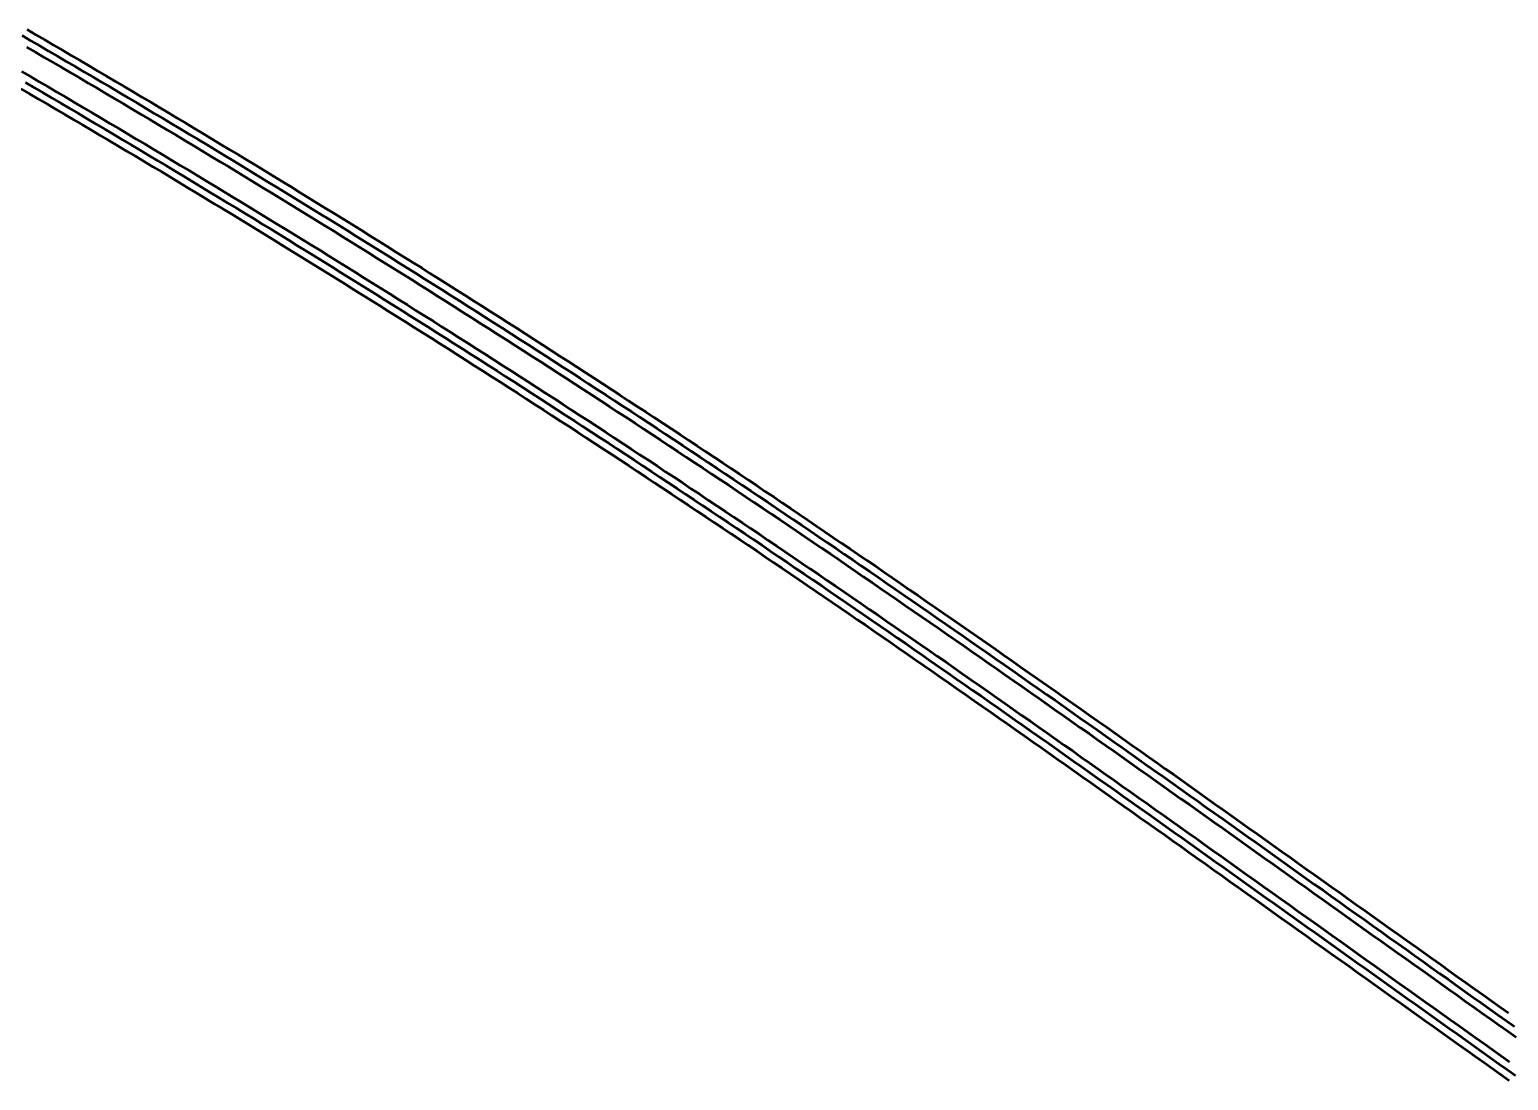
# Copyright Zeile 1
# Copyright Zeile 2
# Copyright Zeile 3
# Model space of a CAD drawing. Header units: millimetres. Extents: x 2688706 to 2690835, y 1254387 to 1255241.
# Drawn here: x 2688850.9 to 2688995.3, y 1255067.2 to 1255169.8 of the extents above; entities that cross this region are included whole.
import ezdxf

# ---------------------------------------------------------------- set-up
doc = ezdxf.new("R2010")
doc.units = ezdxf.units.MM
doc.layers.add('BS-TR-B-Gleisstrang-LinieGeometrie', color=7, linetype='Continuous')
doc.layers.add('BS-TR-N-Gleisstrang-LinieGeometrie', color=7, linetype='Continuous')

msp = doc.modelspace()

# ---------------------------------------------------------------- linework, layer by layer
at = {"layer": 'BS-TR-B-Gleisstrang-LinieGeometrie', "lineweight": 50}
for points in [[(2688850.12, 1255169.24, 450.94), (2688850.99, 1255168.74, 450.94), (2688851.85, 1255168.23, 450.94), (2688852.71, 1255167.73, 450.95), (2688853.58, 1255167.23, 450.95), (2688854.44, 1255166.72, 450.95), (2688855.3, 1255166.22, 450.95), (2688856.16, 1255165.71, 450.96), (2688857.02, 1255165.21, 450.96), (2688857.89, 1255164.7, 450.96), (2688858.75, 1255164.19, 450.96), (2688859.61, 1255163.68, 450.97), (2688860.47, 1255163.17, 450.97), (2688861.33, 1255162.66, 450.97), (2688862.19, 1255162.15, 450.98), (2688863.04, 1255161.64, 450.98), (2688863.9, 1255161.13, 450.98), (2688864.76, 1255160.62, 450.99), (2688865.62, 1255160.11, 450.99), (2688866.48, 1255159.59, 450.99), (2688867.33, 1255159.08, 451), (2688868.19, 1255158.56, 451), (2688869.04, 1255158.05, 451.01), (2688869.9, 1255157.53, 451.01), (2688870.76, 1255157.01, 451.02), (2688871.61, 1255156.5, 451.02), (2688872.46, 1255155.98, 451.02), (2688873.32, 1255155.46, 451.03), (2688874.17, 1255154.94, 451.03), (2688875.03, 1255154.42, 451.04), (2688875.88, 1255153.9, 451.04), (2688876.73, 1255153.38, 451.05), (2688877.58, 1255152.85, 451.05), (2688878.43, 1255152.33, 451.06), (2688879.29, 1255151.81, 451.06), (2688880.14, 1255151.28, 451.07), (2688880.99, 1255150.76, 451.07), (2688881.84, 1255150.23, 451.08), (2688882.69, 1255149.7, 451.08), (2688883.54, 1255149.18, 451.09), (2688884.38, 1255148.65, 451.1), (2688885.23, 1255148.12, 451.1), (2688886.08, 1255147.59, 451.11), (2688886.93, 1255147.06, 451.11), (2688887.77, 1255146.53, 451.12), (2688888.62, 1255146, 451.13), (2688889.47, 1255145.47, 451.13), (2688890.31, 1255144.94, 451.14), (2688891.16, 1255144.41, 451.15), (2688892, 1255143.87, 451.15), (2688892.85, 1255143.34, 451.16), (2688893.69, 1255142.8, 451.17), (2688894.54, 1255142.27, 451.17), (2688895.38, 1255141.73, 451.18), (2688896.22, 1255141.19, 451.19), (2688897.07, 1255140.66, 451.2), (2688897.91, 1255140.12, 451.2), (2688898.75, 1255139.58, 451.21), (2688899.59, 1255139.04, 451.22), (2688900.43, 1255138.5, 451.22), (2688901.27, 1255137.96, 451.23), (2688902.11, 1255137.42, 451.24), (2688902.95, 1255136.88, 451.25), (2688903.79, 1255136.33, 451.25), (2688904.63, 1255135.79, 451.26), (2688905.47, 1255135.25, 451.27), (2688906.31, 1255134.7, 451.27), (2688907.14, 1255134.16, 451.28), (2688907.98, 1255133.61, 451.29), (2688908.82, 1255133.06, 451.3), (2688909.65, 1255132.52, 451.3), (2688910.49, 1255131.97, 451.31), (2688911.32, 1255131.42, 451.32), (2688912.16, 1255130.87, 451.32), (2688912.99, 1255130.32, 451.33), (2688913.83, 1255129.77, 451.34), (2688914.66, 1255129.22, 451.34), (2688915.49, 1255128.67, 451.35), (2688916.33, 1255128.12, 451.36), (2688917.16, 1255127.56, 451.37), (2688917.99, 1255127.01, 451.37), (2688918.82, 1255126.45, 451.38), (2688919.65, 1255125.9, 451.39), (2688920.48, 1255125.34, 451.39), (2688921.32, 1255124.79, 451.4), (2688922.14, 1255124.23, 451.41), (2688922.97, 1255123.67, 451.42), (2688922.97, 1255123.67, 451.42), (2688923.81, 1255123.11, 451.42), (2688924.64, 1255122.55, 451.43), (2688925.47, 1255121.99, 451.44), (2688926.3, 1255121.43, 451.44), (2688927.13, 1255120.87, 451.45), (2688927.96, 1255120.3, 451.46), (2688928.79, 1255119.74, 451.47), (2688929.61, 1255119.18, 451.47), (2688930.44, 1255118.61, 451.48), (2688931.27, 1255118.05, 451.49), (2688932.1, 1255117.48, 451.49), (2688932.93, 1255116.91, 451.5), (2688933.75, 1255116.35, 451.51), (2688934.58, 1255115.78, 451.52), (2688935.4, 1255115.21, 451.52), (2688936.23, 1255114.64, 451.53), (2688937.06, 1255114.07, 451.54), (2688937.88, 1255113.5, 451.54), (2688938.71, 1255112.93, 451.55), (2688939.53, 1255112.36, 451.56), (2688940.35, 1255111.79, 451.57), (2688941.18, 1255111.22, 451.57), (2688942, 1255110.65, 451.58), (2688942.82, 1255110.08, 451.59), (2688943.65, 1255109.51, 451.59), (2688944.47, 1255108.93, 451.6), (2688945.29, 1255108.36, 451.61), (2688946.11, 1255107.79, 451.62), (2688946.94, 1255107.21, 451.62), (2688947.76, 1255106.64, 451.63), (2688948.58, 1255106.06, 451.64), (2688949.4, 1255105.49, 451.64), (2688950.22, 1255104.91, 451.65), (2688951.04, 1255104.34, 451.66), (2688951.86, 1255103.76, 451.66), (2688952.68, 1255103.18, 451.67), (2688953.5, 1255102.61, 451.68), (2688954.32, 1255102.03, 451.69), (2688955.14, 1255101.45, 451.69), (2688955.96, 1255100.87, 451.7), (2688956.78, 1255100.3, 451.71), (2688957.6, 1255099.72, 451.71), (2688958.42, 1255099.14, 451.72), (2688959.24, 1255098.56, 451.73), (2688960.05, 1255097.98, 451.74), (2688960.87, 1255097.4, 451.74), (2688961.69, 1255096.82, 451.75), (2688962.51, 1255096.24, 451.76), (2688963.33, 1255095.66, 451.76), (2688964.15, 1255095.09, 451.77), (2688964.96, 1255094.51, 451.78), (2688965.78, 1255093.92, 451.79), (2688966.6, 1255093.34, 451.79), (2688967.42, 1255092.76, 451.8), (2688968.23, 1255092.18, 451.81), (2688969.05, 1255091.6, 451.81), (2688969.87, 1255091.02, 451.82), (2688970.68, 1255090.44, 451.83), (2688971.5, 1255089.86, 451.84), (2688972.32, 1255089.28, 451.84), (2688973.13, 1255088.7, 451.85), (2688973.95, 1255088.12, 451.86), (2688974.77, 1255087.54, 451.86), (2688975.58, 1255086.95, 451.87), (2688976.4, 1255086.37, 451.88), (2688977.22, 1255085.79, 451.89), (2688978.03, 1255085.21, 451.89), (2688978.85, 1255084.63, 451.9), (2688978.85, 1255084.63, 451.9), (2688979.66, 1255084.05, 451.91), (2688980.48, 1255083.47, 451.91), (2688981.29, 1255082.89, 451.92), (2688982.1, 1255082.31, 451.93), (2688982.92, 1255081.73, 451.94), (2688983.73, 1255081.15, 451.94), (2688984.54, 1255080.58, 451.95), (2688985.36, 1255080, 451.96), (2688986.17, 1255079.42, 451.96), (2688986.99, 1255078.84, 451.97), (2688987.8, 1255078.26, 451.98), (2688988.61, 1255077.68, 451.98), (2688989.43, 1255077.1, 451.99), (2688990.24, 1255076.53, 452), (2688991.05, 1255075.95, 452.01), (2688991.87, 1255075.37, 452.01), (2688992.68, 1255074.79, 452.02), (2688993.5, 1255074.21, 452.03), (2688994.31, 1255073.64, 452.03), (2688995.13, 1255073.06, 452.04), (2688995.94, 1255072.48, 452.05)], [(2688850.46, 1255164.65, 450.76), (2688851.32, 1255164.15, 450.76), (2688852.18, 1255163.64, 450.76), (2688853.05, 1255163.14, 450.76), (2688853.91, 1255162.63, 450.77), (2688854.77, 1255162.12, 450.77), (2688855.63, 1255161.62, 450.77), (2688856.49, 1255161.11, 450.77), (2688857.35, 1255160.6, 450.78), (2688858.21, 1255160.09, 450.78), (2688859.07, 1255159.58, 450.78), (2688859.93, 1255159.07, 450.78), (2688860.79, 1255158.56, 450.79), (2688861.65, 1255158.05, 450.79), (2688862.51, 1255157.54, 450.79), (2688863.37, 1255157.02, 450.79), (2688864.23, 1255156.51, 450.8), (2688865.08, 1255155.99, 450.8), (2688865.94, 1255155.48, 450.8), (2688866.8, 1255154.96, 450.81), (2688867.65, 1255154.45, 450.81), (2688868.51, 1255153.93, 450.81), (2688869.36, 1255153.41, 450.82), (2688870.22, 1255152.89, 450.82), (2688871.07, 1255152.38, 450.83), (2688871.93, 1255151.86, 450.83), (2688872.78, 1255151.34, 450.83), (2688873.64, 1255150.81, 450.84), (2688874.49, 1255150.29, 450.84), (2688875.34, 1255149.77, 450.85), (2688876.19, 1255149.25, 450.85), (2688877.04, 1255148.72, 450.85), (2688877.9, 1255148.2, 450.86), (2688878.75, 1255147.67, 450.86), (2688879.6, 1255147.15, 450.87), (2688880.45, 1255146.62, 450.87), (2688881.3, 1255146.09, 450.88), (2688882.15, 1255145.57, 450.88), (2688882.99, 1255145.04, 450.89), (2688883.84, 1255144.51, 450.89), (2688884.69, 1255143.98, 450.9), (2688885.54, 1255143.45, 450.9), (2688886.39, 1255142.92, 450.91), (2688887.23, 1255142.39, 450.92), (2688888.08, 1255141.85, 450.92), (2688888.93, 1255141.32, 450.93), (2688889.77, 1255140.79, 450.93), (2688890.62, 1255140.25, 450.94), (2688891.46, 1255139.72, 450.95), (2688892.3, 1255139.18, 450.95), (2688893.15, 1255138.65, 450.96), (2688893.99, 1255138.11, 450.97), (2688894.84, 1255137.57, 450.97), (2688895.68, 1255137.03, 450.98), (2688896.52, 1255136.5, 450.99), (2688897.36, 1255135.96, 450.99), (2688898.2, 1255135.42, 451), (2688899.04, 1255134.87, 451.01), (2688899.88, 1255134.33, 451.01), (2688900.72, 1255133.79, 451.02), (2688901.56, 1255133.25, 451.03), (2688902.4, 1255132.7, 451.04), (2688903.24, 1255132.16, 451.04), (2688904.08, 1255131.62, 451.05), (2688904.92, 1255131.07, 451.06), (2688905.76, 1255130.52, 451.07), (2688906.59, 1255129.98, 451.07), (2688907.43, 1255129.43, 451.08), (2688908.27, 1255128.88, 451.09), (2688909.1, 1255128.33, 451.1), (2688909.94, 1255127.78, 451.11), (2688910.77, 1255127.23, 451.12), (2688911.61, 1255126.68, 451.12), (2688912.44, 1255126.13, 451.13), (2688913.27, 1255125.58, 451.14), (2688914.11, 1255125.03, 451.15), (2688914.94, 1255124.47, 451.16), (2688915.77, 1255123.92, 451.17), (2688916.6, 1255123.37, 451.18), (2688917.44, 1255122.81, 451.19), (2688918.27, 1255122.26, 451.2), (2688919.1, 1255121.7, 451.21), (2688919.93, 1255121.14, 451.22), (2688920.76, 1255120.58, 451.23), (2688921.59, 1255120.03, 451.24), (2688921.59, 1255120.03, 451.24), (2688922.42, 1255119.47, 451.24), (2688923.25, 1255118.91, 451.25), (2688924.07, 1255118.35, 451.27), (2688924.9, 1255117.79, 451.28), (2688925.73, 1255117.22, 451.29), (2688926.56, 1255116.66, 451.3), (2688927.38, 1255116.1, 451.31), (2688928.21, 1255115.54, 451.32), (2688929.03, 1255114.97, 451.33), (2688929.86, 1255114.41, 451.34), (2688930.68, 1255113.84, 451.35), (2688931.51, 1255113.28, 451.36), (2688932.33, 1255112.71, 451.37), (2688933.16, 1255112.14, 451.38), (2688933.98, 1255111.58, 451.39), (2688934.8, 1255111.01, 451.4), (2688935.63, 1255110.44, 451.41), (2688936.45, 1255109.87, 451.42), (2688937.27, 1255109.3, 451.43), (2688938.09, 1255108.73, 451.44), (2688938.92, 1255108.16, 451.45), (2688939.74, 1255107.59, 451.46), (2688940.56, 1255107.02, 451.47), (2688941.38, 1255106.45, 451.48), (2688942.2, 1255105.88, 451.49), (2688943.02, 1255105.31, 451.5), (2688943.84, 1255104.73, 451.51), (2688944.66, 1255104.16, 451.52), (2688945.48, 1255103.59, 451.53), (2688946.3, 1255103.02, 451.54), (2688947.12, 1255102.44, 451.55), (2688947.93, 1255101.87, 451.56), (2688948.75, 1255101.29, 451.57), (2688949.57, 1255100.72, 451.58), (2688950.39, 1255100.14, 451.59), (2688951.21, 1255099.57, 451.6), (2688952.02, 1255098.99, 451.61), (2688952.84, 1255098.41, 451.62), (2688953.66, 1255097.84, 451.63), (2688954.48, 1255097.26, 451.64), (2688955.29, 1255096.68, 451.65), (2688956.11, 1255096.11, 451.66), (2688956.93, 1255095.53, 451.67), (2688957.74, 1255094.95, 451.68), (2688958.56, 1255094.37, 451.69), (2688959.37, 1255093.8, 451.7), (2688960.19, 1255093.22, 451.71), (2688961, 1255092.64, 451.72), (2688961.82, 1255092.06, 451.73), (2688962.64, 1255091.48, 451.74), (2688963.45, 1255090.9, 451.75), (2688964.27, 1255090.32, 451.76), (2688965.08, 1255089.74, 451.77), (2688965.9, 1255089.16, 451.78), (2688966.71, 1255088.58, 451.79), (2688967.53, 1255088, 451.8), (2688968.34, 1255087.42, 451.81), (2688969.15, 1255086.84, 451.82), (2688969.97, 1255086.26, 451.83), (2688970.78, 1255085.68, 451.84), (2688971.6, 1255085.1, 451.85), (2688972.41, 1255084.52, 451.86), (2688973.23, 1255083.94, 451.87), (2688974.04, 1255083.36, 451.88), (2688974.85, 1255082.78, 451.89), (2688975.67, 1255082.2, 451.9), (2688976.48, 1255081.62, 451.91), (2688977.3, 1255081.04, 451.92), (2688977.3, 1255081.04, 451.92), (2688978.11, 1255080.46, 451.93), (2688978.93, 1255079.88, 451.95), (2688979.74, 1255079.3, 451.96), (2688980.55, 1255078.72, 451.97), (2688981.37, 1255078.14, 451.98), (2688982.18, 1255077.56, 451.99), (2688983, 1255076.98, 452), (2688983.81, 1255076.4, 452.01), (2688984.63, 1255075.82, 452.02), (2688985.44, 1255075.24, 452.03), (2688986.26, 1255074.66, 452.04), (2688987.07, 1255074.08, 452.05), (2688987.88, 1255073.5, 452.06), (2688988.7, 1255072.92, 452.07), (2688989.51, 1255072.34, 452.08), (2688990.33, 1255071.76, 452.09), (2688991.14, 1255071.18, 452.1), (2688991.96, 1255070.6, 452.11), (2688992.77, 1255070.02, 452.12), (2688993.59, 1255069.44, 452.13), (2688994.41, 1255068.86, 452.14), (2688995.22, 1255068.28, 452.15), (2688996.04, 1255067.71, 452.16)]]:
    msp.add_polyline3d(points, dxfattribs=at)
at = {"layer": 'BS-TR-N-Gleisstrang-LinieGeometrie', "color": 1, "lineweight": 50, "true_color": 0xff0000}
for points in [[(2688850.61, 1255169.82, 450.98), (2688851.47, 1255169.32, 450.98), (2688852.34, 1255168.82, 450.98), (2688853.2, 1255168.31, 450.99), (2688854.07, 1255167.81, 450.99), (2688854.93, 1255167.3, 450.99), (2688855.79, 1255166.8, 450.99), (2688856.66, 1255166.29, 451), (2688857.52, 1255165.78, 451), (2688858.38, 1255165.28, 451), (2688859.24, 1255164.77, 451), (2688860.1, 1255164.26, 451.01), (2688860.97, 1255163.75, 451.01), (2688861.83, 1255163.24, 451.01), (2688862.69, 1255162.73, 451.02), (2688863.55, 1255162.22, 451.02), (2688864.41, 1255161.7, 451.02), (2688865.26, 1255161.19, 451.03), (2688866.12, 1255160.68, 451.03), (2688866.98, 1255160.16, 451.04), (2688867.84, 1255159.65, 451.04), (2688868.7, 1255159.13, 451.04), (2688869.55, 1255158.61, 451.05), (2688870.41, 1255158.1, 451.05), (2688871.27, 1255157.58, 451.06), (2688872.12, 1255157.06, 451.06), (2688872.98, 1255156.54, 451.06), (2688873.83, 1255156.02, 451.07), (2688874.69, 1255155.5, 451.07), (2688875.54, 1255154.98, 451.08), (2688876.4, 1255154.46, 451.08), (2688877.25, 1255153.93, 451.09), (2688878.1, 1255153.41, 451.09), (2688878.96, 1255152.89, 451.1), (2688879.81, 1255152.36, 451.1), (2688880.66, 1255151.84, 451.11), (2688881.51, 1255151.31, 451.11), (2688882.36, 1255150.79, 451.12), (2688883.21, 1255150.26, 451.13), (2688884.06, 1255149.73, 451.13), (2688884.91, 1255149.2, 451.14), (2688885.76, 1255148.67, 451.14), (2688886.61, 1255148.14, 451.15), (2688887.46, 1255147.61, 451.16), (2688888.31, 1255147.08, 451.16), (2688889.16, 1255146.55, 451.17), (2688890, 1255146.02, 451.17), (2688890.85, 1255145.48, 451.18), (2688891.7, 1255144.95, 451.19), (2688892.54, 1255144.42, 451.19), (2688893.39, 1255143.88, 451.2), (2688894.23, 1255143.35, 451.21), (2688895.08, 1255142.81, 451.22), (2688895.92, 1255142.27, 451.22), (2688896.77, 1255141.74, 451.23), (2688897.61, 1255141.2, 451.24), (2688898.45, 1255140.66, 451.24), (2688899.3, 1255140.12, 451.25), (2688900.14, 1255139.58, 451.26), (2688900.98, 1255139.04, 451.27), (2688901.82, 1255138.5, 451.27), (2688902.66, 1255137.95, 451.28), (2688903.51, 1255137.41, 451.29), (2688904.35, 1255136.87, 451.29), (2688905.19, 1255136.32, 451.3), (2688906.02, 1255135.78, 451.31), (2688906.86, 1255135.23, 451.32), (2688907.7, 1255134.69, 451.32), (2688908.54, 1255134.14, 451.33), (2688909.38, 1255133.59, 451.34), (2688910.22, 1255133.04, 451.34), (2688911.05, 1255132.49, 451.35), (2688911.89, 1255131.95, 451.36), (2688912.73, 1255131.4, 451.36), (2688913.56, 1255130.84, 451.37), (2688914.4, 1255130.29, 451.38), (2688915.23, 1255129.74, 451.39), (2688916.06, 1255129.19, 451.39), (2688916.9, 1255128.64, 451.4), (2688917.73, 1255128.08, 451.41), (2688918.57, 1255127.53, 451.41), (2688919.4, 1255126.97, 451.42), (2688920.23, 1255126.42, 451.43), (2688921.06, 1255125.86, 451.44), (2688921.89, 1255125.3, 451.44), (2688922.72, 1255124.74, 451.45), (2688923.55, 1255124.19, 451.46), (2688924.38, 1255123.63, 451.46), (2688925.21, 1255123.07, 451.47), (2688926.04, 1255122.51, 451.48), (2688926.87, 1255121.95, 451.48), (2688927.7, 1255121.38, 451.49), (2688927.7, 1255121.38, 451.49), (2688928.53, 1255120.82, 451.5), (2688929.36, 1255120.25, 451.5), (2688930.19, 1255119.69, 451.51), (2688931.03, 1255119.12, 451.52), (2688931.86, 1255118.55, 451.52), (2688932.69, 1255117.99, 451.53), (2688933.52, 1255117.42, 451.54), (2688934.35, 1255116.85, 451.54), (2688935.17, 1255116.28, 451.55), (2688936, 1255115.71, 451.56), (2688936.83, 1255115.14, 451.56), (2688937.66, 1255114.57, 451.57), (2688938.49, 1255114, 451.57), (2688939.31, 1255113.43, 451.58), (2688940.14, 1255112.85, 451.59), (2688940.97, 1255112.28, 451.59), (2688940.97, 1255112.28, 451.59), (2688941.81, 1255111.7, 451.6), (2688942.65, 1255111.11, 451.61), (2688943.5, 1255110.52, 451.61), (2688944.34, 1255109.94, 451.62), (2688945.18, 1255109.35, 451.63), (2688946.02, 1255108.76, 451.63), (2688946.86, 1255108.18, 451.64), (2688947.71, 1255107.59, 451.65), (2688948.55, 1255107, 451.65), (2688949.39, 1255106.41, 451.66), (2688950.23, 1255105.82, 451.67), (2688951.07, 1255105.23, 451.67), (2688951.91, 1255104.64, 451.68), (2688952.75, 1255104.05, 451.69), (2688953.59, 1255103.46, 451.69), (2688954.43, 1255102.87, 451.7), (2688955.27, 1255102.28, 451.71), (2688955.27, 1255102.28, 451.71), (2688956.09, 1255101.7, 451.71), (2688956.91, 1255101.13, 451.72), (2688957.72, 1255100.55, 451.73), (2688958.54, 1255099.97, 451.73), (2688959.36, 1255099.39, 451.74), (2688960.18, 1255098.81, 451.75), (2688961, 1255098.23, 451.75), (2688961.81, 1255097.65, 451.76), (2688962.63, 1255097.08, 451.77), (2688963.45, 1255096.5, 451.77), (2688964.27, 1255095.92, 451.78), (2688965.09, 1255095.34, 451.79), (2688965.9, 1255094.76, 451.79), (2688966.72, 1255094.18, 451.8), (2688967.54, 1255093.6, 451.81), (2688968.35, 1255093.02, 451.81), (2688969.17, 1255092.44, 451.82), (2688969.17, 1255092.44, 451.82), (2688969.98, 1255091.86, 451.83), (2688970.79, 1255091.29, 451.83), (2688971.6, 1255090.71, 451.84), (2688972.41, 1255090.13, 451.84), (2688973.22, 1255089.56, 451.85), (2688974.03, 1255088.98, 451.86), (2688974.84, 1255088.41, 451.86), (2688975.65, 1255087.83, 451.87), (2688976.46, 1255087.25, 451.88), (2688977.26, 1255086.68, 451.88), (2688978.07, 1255086.1, 451.89), (2688978.88, 1255085.53, 451.9), (2688979.69, 1255084.95, 451.9), (2688980.5, 1255084.37, 451.91), (2688981.31, 1255083.8, 451.92), (2688982.12, 1255083.22, 451.92), (2688982.93, 1255082.65, 451.93), (2688982.93, 1255082.65, 451.93), (2688983.76, 1255082.06, 451.94), (2688984.58, 1255081.47, 451.94), (2688985.41, 1255080.88, 451.95), (2688986.24, 1255080.29, 451.96), (2688987.06, 1255079.7, 451.96), (2688987.89, 1255079.12, 451.97), (2688988.72, 1255078.53, 451.98), (2688989.54, 1255077.94, 451.98), (2688990.37, 1255077.35, 451.99), (2688991.2, 1255076.77, 451.99), (2688992.02, 1255076.18, 452), (2688992.85, 1255075.59, 452.01), (2688993.68, 1255075.01, 452.01), (2688994.51, 1255074.42, 452.02), (2688995.34, 1255073.83, 452.03)], [(2688850.56, 1255168.12, 450.9), (2688851.42, 1255167.62, 450.9), (2688852.28, 1255167.11, 450.91), (2688853.15, 1255166.61, 450.91), (2688854.01, 1255166.11, 450.91), (2688854.87, 1255165.6, 450.91), (2688855.73, 1255165.1, 450.92), (2688856.59, 1255164.59, 450.92), (2688857.45, 1255164.09, 450.92), (2688858.31, 1255163.58, 450.92), (2688859.17, 1255163.07, 450.93), (2688860.03, 1255162.56, 450.93), (2688860.89, 1255162.05, 450.93), (2688861.75, 1255161.54, 450.94), (2688862.61, 1255161.03, 450.94), (2688863.46, 1255160.52, 450.94), (2688864.32, 1255160.01, 450.95), (2688865.18, 1255159.5, 450.95), (2688866.03, 1255158.98, 450.95), (2688866.89, 1255158.47, 450.96), (2688867.75, 1255157.95, 450.96), (2688868.6, 1255157.44, 450.97), (2688869.46, 1255156.92, 450.97), (2688870.31, 1255156.41, 450.97), (2688871.17, 1255155.89, 450.98), (2688872.02, 1255155.37, 450.98), (2688872.87, 1255154.85, 450.99), (2688873.72, 1255154.33, 450.99), (2688874.58, 1255153.81, 451), (2688875.43, 1255153.29, 451), (2688876.28, 1255152.77, 451.01), (2688877.13, 1255152.25, 451.01), (2688877.98, 1255151.73, 451.02), (2688878.83, 1255151.21, 451.02), (2688879.68, 1255150.68, 451.03), (2688880.53, 1255150.16, 451.03), (2688881.38, 1255149.63, 451.04), (2688882.23, 1255149.11, 451.04), (2688883.08, 1255148.58, 451.05), (2688883.93, 1255148.05, 451.06), (2688884.77, 1255147.52, 451.06), (2688885.62, 1255147, 451.07), (2688886.47, 1255146.47, 451.07), (2688887.31, 1255145.94, 451.08), (2688888.16, 1255145.41, 451.09), (2688889.01, 1255144.88, 451.09), (2688889.85, 1255144.34, 451.1), (2688890.7, 1255143.81, 451.11), (2688891.54, 1255143.28, 451.11), (2688892.38, 1255142.75, 451.12), (2688893.23, 1255142.21, 451.13), (2688894.07, 1255141.68, 451.13), (2688894.91, 1255141.14, 451.14), (2688895.76, 1255140.6, 451.15), (2688896.6, 1255140.07, 451.15), (2688897.44, 1255139.53, 451.16), (2688898.28, 1255138.99, 451.17), (2688899.12, 1255138.45, 451.18), (2688899.96, 1255137.91, 451.18), (2688900.8, 1255137.37, 451.19), (2688901.64, 1255136.83, 451.2), (2688902.48, 1255136.29, 451.2), (2688903.32, 1255135.75, 451.21), (2688904.15, 1255135.21, 451.22), (2688904.99, 1255134.66, 451.23), (2688905.83, 1255134.12, 451.23), (2688906.67, 1255133.57, 451.24), (2688907.5, 1255133.03, 451.25), (2688908.34, 1255132.48, 451.25), (2688909.17, 1255131.94, 451.26), (2688910.01, 1255131.39, 451.27), (2688910.84, 1255130.84, 451.28), (2688911.68, 1255130.29, 451.28), (2688912.51, 1255129.74, 451.29), (2688913.34, 1255129.19, 451.3), (2688914.18, 1255128.64, 451.3), (2688915.01, 1255128.09, 451.31), (2688915.84, 1255127.54, 451.32), (2688916.67, 1255126.99, 451.33), (2688917.5, 1255126.43, 451.33), (2688918.34, 1255125.88, 451.34), (2688919.17, 1255125.33, 451.35), (2688920, 1255124.77, 451.35), (2688920.83, 1255124.21, 451.36), (2688921.65, 1255123.66, 451.37), (2688922.48, 1255123.1, 451.38), (2688923.31, 1255122.54, 451.38), (2688924.14, 1255121.99, 451.39), (2688924.97, 1255121.43, 451.4), (2688925.79, 1255120.87, 451.41), (2688926.62, 1255120.31, 451.41), (2688927.45, 1255119.75, 451.42), (2688928.27, 1255119.18, 451.43), (2688928.27, 1255119.18, 451.43), (2688929.09, 1255118.63, 451.44), (2688929.9, 1255118.07, 451.44), (2688930.71, 1255117.52, 451.45), (2688931.53, 1255116.96, 451.46), (2688932.34, 1255116.4, 451.47), (2688933.16, 1255115.85, 451.47), (2688933.97, 1255115.29, 451.48), (2688934.78, 1255114.73, 451.49), (2688935.59, 1255114.17, 451.5), (2688936.41, 1255113.61, 451.5), (2688937.22, 1255113.05, 451.51), (2688938.03, 1255112.49, 451.52), (2688938.84, 1255111.93, 451.53), (2688939.65, 1255111.37, 451.53), (2688940.46, 1255110.81, 451.54), (2688941.27, 1255110.25, 451.55), (2688942.08, 1255109.68, 451.56), (2688942.08, 1255109.68, 451.56), (2688942.9, 1255109.11, 451.57), (2688943.72, 1255108.54, 451.57), (2688944.54, 1255107.97, 451.58), (2688945.36, 1255107.4, 451.59), (2688946.18, 1255106.83, 451.6), (2688947, 1255106.25, 451.6), (2688947.82, 1255105.68, 451.61), (2688948.63, 1255105.11, 451.62), (2688949.45, 1255104.54, 451.63), (2688950.27, 1255103.96, 451.63), (2688951.09, 1255103.39, 451.64), (2688951.91, 1255102.81, 451.65), (2688952.72, 1255102.24, 451.66), (2688953.54, 1255101.66, 451.67), (2688954.36, 1255101.09, 451.67), (2688955.17, 1255100.51, 451.68), (2688955.99, 1255099.94, 451.69), (2688955.99, 1255099.94, 451.69), (2688956.81, 1255099.36, 451.7), (2688957.63, 1255098.78, 451.7), (2688958.44, 1255098.2, 451.71), (2688959.26, 1255097.63, 451.72), (2688960.08, 1255097.05, 451.73), (2688960.89, 1255096.47, 451.73), (2688961.71, 1255095.89, 451.74), (2688962.53, 1255095.31, 451.75), (2688963.34, 1255094.73, 451.76), (2688964.16, 1255094.15, 451.77), (2688964.98, 1255093.57, 451.77), (2688965.79, 1255093, 451.78), (2688966.61, 1255092.42, 451.79), (2688967.43, 1255091.84, 451.8), (2688968.24, 1255091.26, 451.8), (2688969.06, 1255090.68, 451.81), (2688969.87, 1255090.1, 451.82), (2688969.87, 1255090.1, 451.82), (2688970.69, 1255089.52, 451.83), (2688971.5, 1255088.94, 451.83), (2688972.31, 1255088.36, 451.84), (2688973.12, 1255087.78, 451.85), (2688973.94, 1255087.21, 451.86), (2688974.75, 1255086.63, 451.87), (2688975.56, 1255086.05, 451.87), (2688976.37, 1255085.47, 451.88), (2688977.19, 1255084.89, 451.89), (2688978, 1255084.31, 451.9), (2688978.81, 1255083.74, 451.9), (2688979.62, 1255083.16, 451.91), (2688980.44, 1255082.58, 451.92), (2688981.25, 1255082, 451.93), (2688982.06, 1255081.42, 451.93), (2688982.87, 1255080.85, 451.94), (2688983.69, 1255080.27, 451.95), (2688983.69, 1255080.27, 451.95), (2688984.51, 1255079.68, 451.96), (2688985.34, 1255079.09, 451.97), (2688986.16, 1255078.5, 451.97), (2688986.99, 1255077.92, 451.98), (2688987.82, 1255077.33, 451.99), (2688988.64, 1255076.74, 452), (2688989.47, 1255076.15, 452), (2688990.3, 1255075.57, 452.01), (2688991.12, 1255074.98, 452.02), (2688991.95, 1255074.39, 452.03), (2688992.78, 1255073.8, 452.04), (2688993.61, 1255073.22, 452.04), (2688994.43, 1255072.63, 452.05), (2688995.26, 1255072.05, 452.06), (2688996.09, 1255071.46, 452.07)], [(2688850.07, 1255165.74, 450.8), (2688850.93, 1255165.24, 450.8), (2688851.8, 1255164.73, 450.8), (2688852.66, 1255164.23, 450.8), (2688853.53, 1255163.72, 450.8), (2688854.39, 1255163.22, 450.81), (2688855.25, 1255162.71, 450.81), (2688856.11, 1255162.2, 450.81), (2688856.98, 1255161.69, 450.81), (2688857.84, 1255161.18, 450.82), (2688858.7, 1255160.67, 450.82), (2688859.56, 1255160.16, 450.82), (2688860.42, 1255159.65, 450.82), (2688861.28, 1255159.14, 450.83), (2688862.14, 1255158.63, 450.83), (2688863, 1255158.11, 450.83), (2688863.86, 1255157.6, 450.84), (2688864.72, 1255157.09, 450.84), (2688865.58, 1255156.57, 450.84), (2688866.44, 1255156.06, 450.84), (2688867.29, 1255155.54, 450.85), (2688868.15, 1255155.02, 450.85), (2688869.01, 1255154.5, 450.85), (2688869.86, 1255153.99, 450.86), (2688870.72, 1255153.47, 450.86), (2688871.58, 1255152.95, 450.87), (2688872.43, 1255152.43, 450.87), (2688873.29, 1255151.9, 450.87), (2688874.14, 1255151.38, 450.88), (2688874.99, 1255150.86, 450.88), (2688875.85, 1255150.34, 450.89), (2688876.7, 1255149.81, 450.89), (2688877.55, 1255149.29, 450.89), (2688878.41, 1255148.76, 450.9), (2688879.26, 1255148.24, 450.9), (2688880.11, 1255147.71, 450.91), (2688880.96, 1255147.18, 450.91), (2688881.81, 1255146.66, 450.92), (2688882.66, 1255146.13, 450.92), (2688883.51, 1255145.6, 450.93), (2688884.36, 1255145.07, 450.93), (2688885.21, 1255144.54, 450.94), (2688886.06, 1255144.01, 450.95), (2688886.91, 1255143.48, 450.95), (2688887.76, 1255142.94, 450.96), (2688888.6, 1255142.41, 450.96), (2688889.45, 1255141.88, 450.97), (2688890.3, 1255141.34, 450.97), (2688891.14, 1255140.81, 450.98), (2688891.99, 1255140.27, 450.99), (2688892.83, 1255139.73, 450.99), (2688893.68, 1255139.2, 451), (2688894.52, 1255138.66, 451.01), (2688895.37, 1255138.12, 451.01), (2688896.21, 1255137.58, 451.02), (2688897.05, 1255137.04, 451.03), (2688897.9, 1255136.5, 451.03), (2688898.74, 1255135.96, 451.04), (2688899.58, 1255135.42, 451.05), (2688900.42, 1255134.88, 451.05), (2688901.26, 1255134.33, 451.06), (2688902.1, 1255133.79, 451.07), (2688902.94, 1255133.25, 451.08), (2688903.78, 1255132.7, 451.08), (2688904.62, 1255132.16, 451.09), (2688905.46, 1255131.61, 451.1), (2688906.3, 1255131.06, 451.11), (2688907.14, 1255130.52, 451.12), (2688907.98, 1255129.97, 451.12), (2688908.81, 1255129.42, 451.13), (2688909.65, 1255128.87, 451.14), (2688910.49, 1255128.32, 451.15), (2688911.32, 1255127.77, 451.16), (2688912.16, 1255127.22, 451.17), (2688912.99, 1255126.66, 451.17), (2688913.83, 1255126.11, 451.18), (2688914.66, 1255125.56, 451.19), (2688915.5, 1255125, 451.2), (2688916.33, 1255124.45, 451.21), (2688917.16, 1255123.89, 451.22), (2688918, 1255123.34, 451.23), (2688918.83, 1255122.78, 451.24), (2688919.66, 1255122.22, 451.25), (2688920.49, 1255121.67, 451.26), (2688921.32, 1255121.11, 451.27), (2688922.15, 1255120.55, 451.28), (2688922.98, 1255119.99, 451.29), (2688923.81, 1255119.43, 451.3), (2688924.64, 1255118.87, 451.31), (2688925.47, 1255118.31, 451.31), (2688926.3, 1255117.74, 451.32), (2688926.3, 1255117.74, 451.32), (2688927.13, 1255117.18, 451.33), (2688927.96, 1255116.61, 451.34), (2688928.78, 1255116.05, 451.35), (2688929.61, 1255115.48, 451.36), (2688930.44, 1255114.92, 451.37), (2688931.27, 1255114.35, 451.38), (2688932.1, 1255113.78, 451.39), (2688932.92, 1255113.21, 451.4), (2688933.75, 1255112.65, 451.41), (2688934.58, 1255112.08, 451.42), (2688935.4, 1255111.51, 451.43), (2688936.23, 1255110.94, 451.44), (2688937.05, 1255110.37, 451.45), (2688937.88, 1255109.8, 451.46), (2688938.7, 1255109.22, 451.47), (2688939.53, 1255108.65, 451.48), (2688939.53, 1255108.65, 451.48), (2688940.36, 1255108.08, 451.49), (2688941.19, 1255107.5, 451.5), (2688942.01, 1255106.92, 451.51), (2688942.84, 1255106.34, 451.52), (2688943.67, 1255105.77, 451.53), (2688944.5, 1255105.19, 451.54), (2688945.33, 1255104.61, 451.55), (2688946.15, 1255104.03, 451.55), (2688946.98, 1255103.45, 451.56), (2688947.81, 1255102.87, 451.57), (2688948.64, 1255102.29, 451.58), (2688949.46, 1255101.71, 451.59), (2688950.29, 1255101.13, 451.6), (2688951.11, 1255100.55, 451.61), (2688951.94, 1255099.97, 451.62), (2688952.77, 1255099.39, 451.63), (2688953.59, 1255098.8, 451.64), (2688953.59, 1255098.8, 451.64), (2688954.4, 1255098.23, 451.65), (2688955.2, 1255097.67, 451.66), (2688956.01, 1255097.1, 451.67), (2688956.81, 1255096.53, 451.68), (2688957.61, 1255095.96, 451.69), (2688958.42, 1255095.39, 451.7), (2688959.22, 1255094.82, 451.71), (2688960.03, 1255094.25, 451.72), (2688960.83, 1255093.68, 451.73), (2688961.63, 1255093.11, 451.74), (2688962.44, 1255092.54, 451.75), (2688963.24, 1255091.97, 451.75), (2688964.04, 1255091.4, 451.76), (2688964.85, 1255090.83, 451.77), (2688965.65, 1255090.26, 451.78), (2688966.45, 1255089.69, 451.79), (2688967.26, 1255089.12, 451.8), (2688967.26, 1255089.12, 451.8), (2688968.09, 1255088.52, 451.81), (2688968.93, 1255087.93, 451.82), (2688969.76, 1255087.33, 451.83), (2688970.6, 1255086.74, 451.84), (2688971.43, 1255086.14, 451.85), (2688972.27, 1255085.55, 451.86), (2688973.1, 1255084.95, 451.87), (2688973.94, 1255084.36, 451.88), (2688974.77, 1255083.76, 451.89), (2688975.61, 1255083.17, 451.9), (2688976.44, 1255082.57, 451.91), (2688977.28, 1255081.98, 451.92), (2688978.11, 1255081.38, 451.93), (2688978.95, 1255080.78, 451.94), (2688979.78, 1255080.19, 451.95), (2688980.62, 1255079.59, 451.96), (2688980.62, 1255079.59, 451.96), (2688981.44, 1255079.01, 451.97), (2688982.27, 1255078.42, 451.98), (2688983.09, 1255077.83, 451.99), (2688983.91, 1255077.24, 452), (2688984.74, 1255076.66, 452.01), (2688985.56, 1255076.07, 452.02), (2688986.39, 1255075.48, 452.03), (2688987.21, 1255074.9, 452.04), (2688988.03, 1255074.31, 452.05), (2688988.86, 1255073.72, 452.06), (2688989.68, 1255073.14, 452.07), (2688990.51, 1255072.55, 452.07), (2688991.33, 1255071.96, 452.08), (2688992.16, 1255071.38, 452.09), (2688992.98, 1255070.79, 452.1), (2688993.81, 1255070.21, 452.11), (2688993.81, 1255070.21, 452.11), (2688994.63, 1255069.62, 452.12), (2688995.45, 1255069.04, 452.13)], [(2688850, 1255164.05, 450.72), (2688850.86, 1255163.54, 450.72), (2688851.73, 1255163.04, 450.72), (2688852.59, 1255162.54, 450.72), (2688853.45, 1255162.03, 450.73), (2688854.31, 1255161.52, 450.73), (2688855.17, 1255161.02, 450.73), (2688856.03, 1255160.51, 450.73), (2688856.89, 1255160, 450.74), (2688857.75, 1255159.49, 450.74), (2688858.61, 1255158.99, 450.74), (2688859.47, 1255158.48, 450.74), (2688860.33, 1255157.97, 450.75), (2688861.19, 1255157.45, 450.75), (2688862.04, 1255156.94, 450.75), (2688862.9, 1255156.43, 450.75), (2688863.76, 1255155.92, 450.76), (2688864.61, 1255155.4, 450.76), (2688865.47, 1255154.89, 450.76), (2688866.33, 1255154.37, 450.77), (2688867.18, 1255153.86, 450.77), (2688868.04, 1255153.34, 450.77), (2688868.89, 1255152.82, 450.78), (2688869.74, 1255152.31, 450.78), (2688870.6, 1255151.79, 450.78), (2688871.45, 1255151.27, 450.79), (2688872.3, 1255150.75, 450.79), (2688873.16, 1255150.23, 450.8), (2688874.01, 1255149.71, 450.8), (2688874.86, 1255149.19, 450.81), (2688875.71, 1255148.66, 450.81), (2688876.56, 1255148.14, 450.81), (2688877.41, 1255147.62, 450.82), (2688878.26, 1255147.09, 450.82), (2688879.11, 1255146.57, 450.83), (2688879.96, 1255146.04, 450.83), (2688880.81, 1255145.52, 450.84), (2688881.66, 1255144.99, 450.84), (2688882.51, 1255144.46, 450.85), (2688883.35, 1255143.93, 450.85), (2688884.2, 1255143.4, 450.86), (2688885.05, 1255142.87, 450.86), (2688885.89, 1255142.34, 450.87), (2688886.74, 1255141.81, 450.88), (2688887.58, 1255141.28, 450.88), (2688888.43, 1255140.75, 450.89), (2688889.27, 1255140.22, 450.89), (2688890.12, 1255139.68, 450.9), (2688890.96, 1255139.15, 450.91), (2688891.81, 1255138.61, 450.91), (2688892.65, 1255138.08, 450.92), (2688893.49, 1255137.54, 450.92), (2688894.33, 1255137, 450.93), (2688895.17, 1255136.47, 450.94), (2688896.02, 1255135.93, 450.94), (2688896.86, 1255135.39, 450.95), (2688897.7, 1255134.85, 450.96), (2688898.54, 1255134.31, 450.97), (2688899.38, 1255133.77, 450.97), (2688900.22, 1255133.23, 450.98), (2688901.05, 1255132.69, 450.99), (2688901.89, 1255132.14, 450.99), (2688902.73, 1255131.6, 451), (2688903.57, 1255131.06, 451.01), (2688904.41, 1255130.51, 451.02), (2688905.24, 1255129.97, 451.03), (2688906.08, 1255129.42, 451.03), (2688906.91, 1255128.87, 451.04), (2688907.75, 1255128.33, 451.05), (2688908.58, 1255127.78, 451.06), (2688909.42, 1255127.23, 451.07), (2688910.25, 1255126.68, 451.07), (2688911.09, 1255126.13, 451.08), (2688911.92, 1255125.58, 451.09), (2688912.75, 1255125.03, 451.1), (2688913.59, 1255124.48, 451.11), (2688914.42, 1255123.92, 451.12), (2688915.25, 1255123.37, 451.13), (2688916.08, 1255122.82, 451.14), (2688916.91, 1255122.26, 451.15), (2688917.74, 1255121.71, 451.16), (2688918.57, 1255121.15, 451.16), (2688919.4, 1255120.6, 451.17), (2688920.23, 1255120.04, 451.18), (2688921.06, 1255119.48, 451.19), (2688921.89, 1255118.92, 451.2), (2688922.71, 1255118.36, 451.21), (2688923.54, 1255117.8, 451.23), (2688924.37, 1255117.24, 451.24), (2688925.19, 1255116.68, 451.25), (2688926.02, 1255116.12, 451.26), (2688926.84, 1255115.56, 451.27), (2688926.84, 1255115.56, 451.27), (2688927.66, 1255115, 451.28), (2688928.47, 1255114.45, 451.29), (2688929.29, 1255113.89, 451.3), (2688930.1, 1255113.33, 451.31), (2688930.92, 1255112.77, 451.32), (2688931.73, 1255112.21, 451.33), (2688932.55, 1255111.66, 451.34), (2688933.36, 1255111.1, 451.35), (2688934.17, 1255110.54, 451.36), (2688934.98, 1255109.98, 451.37), (2688935.8, 1255109.41, 451.39), (2688936.61, 1255108.85, 451.4), (2688937.42, 1255108.29, 451.41), (2688938.23, 1255107.73, 451.42), (2688939.04, 1255107.17, 451.43), (2688939.85, 1255106.6, 451.44), (2688940.66, 1255106.04, 451.45), (2688940.66, 1255106.04, 451.45), (2688941.48, 1255105.47, 451.46), (2688942.3, 1255104.89, 451.47), (2688943.12, 1255104.32, 451.48), (2688943.94, 1255103.75, 451.49), (2688944.76, 1255103.17, 451.5), (2688945.58, 1255102.6, 451.51), (2688946.4, 1255102.03, 451.52), (2688947.22, 1255101.45, 451.53), (2688948.04, 1255100.88, 451.55), (2688948.86, 1255100.3, 451.56), (2688949.68, 1255099.73, 451.57), (2688950.5, 1255099.15, 451.58), (2688951.31, 1255098.57, 451.59), (2688952.13, 1255098, 451.6), (2688952.95, 1255097.42, 451.61), (2688953.77, 1255096.84, 451.62), (2688954.58, 1255096.27, 451.63), (2688954.58, 1255096.27, 451.63), (2688955.38, 1255095.7, 451.64), (2688956.18, 1255095.14, 451.65), (2688956.98, 1255094.57, 451.66), (2688957.77, 1255094.01, 451.67), (2688958.57, 1255093.45, 451.68), (2688959.37, 1255092.88, 451.69), (2688960.16, 1255092.32, 451.7), (2688960.96, 1255091.75, 451.72), (2688961.76, 1255091.19, 451.73), (2688962.55, 1255090.62, 451.74), (2688963.35, 1255090.05, 451.75), (2688964.14, 1255089.49, 451.76), (2688964.94, 1255088.92, 451.77), (2688965.74, 1255088.36, 451.78), (2688966.53, 1255087.79, 451.79), (2688967.33, 1255087.22, 451.8), (2688968.12, 1255086.66, 451.81), (2688968.12, 1255086.66, 451.81), (2688968.95, 1255086.07, 451.82), (2688969.79, 1255085.47, 451.83), (2688970.62, 1255084.88, 451.84), (2688971.45, 1255084.29, 451.85), (2688972.28, 1255083.7, 451.86), (2688973.11, 1255083.1, 451.88), (2688973.94, 1255082.51, 451.89), (2688974.77, 1255081.92, 451.9), (2688975.6, 1255081.33, 451.91), (2688976.43, 1255080.74, 451.92), (2688977.26, 1255080.14, 451.93), (2688978.09, 1255079.55, 451.94), (2688978.92, 1255078.96, 451.95), (2688979.76, 1255078.37, 451.96), (2688980.59, 1255077.77, 451.97), (2688981.42, 1255077.18, 451.98), (2688981.42, 1255077.18, 451.98), (2688982.24, 1255076.6, 452), (2688983.06, 1255076.01, 452.01), (2688983.89, 1255075.42, 452.02), (2688984.71, 1255074.84, 452.03), (2688985.53, 1255074.25, 452.04), (2688986.36, 1255073.66, 452.05), (2688987.18, 1255073.08, 452.06), (2688988, 1255072.49, 452.07), (2688988.83, 1255071.91, 452.08), (2688989.65, 1255071.32, 452.09), (2688990.47, 1255070.73, 452.1), (2688991.3, 1255070.15, 452.12), (2688992.12, 1255069.56, 452.13), (2688992.95, 1255068.98, 452.14), (2688993.77, 1255068.39, 452.15), (2688994.59, 1255067.81, 452.16), (2688994.59, 1255067.81, 452.16), (2688995.42, 1255067.23, 452.17)]]:
    msp.add_polyline3d(points, dxfattribs=at)

doc.saveas('drawing.dxf')
